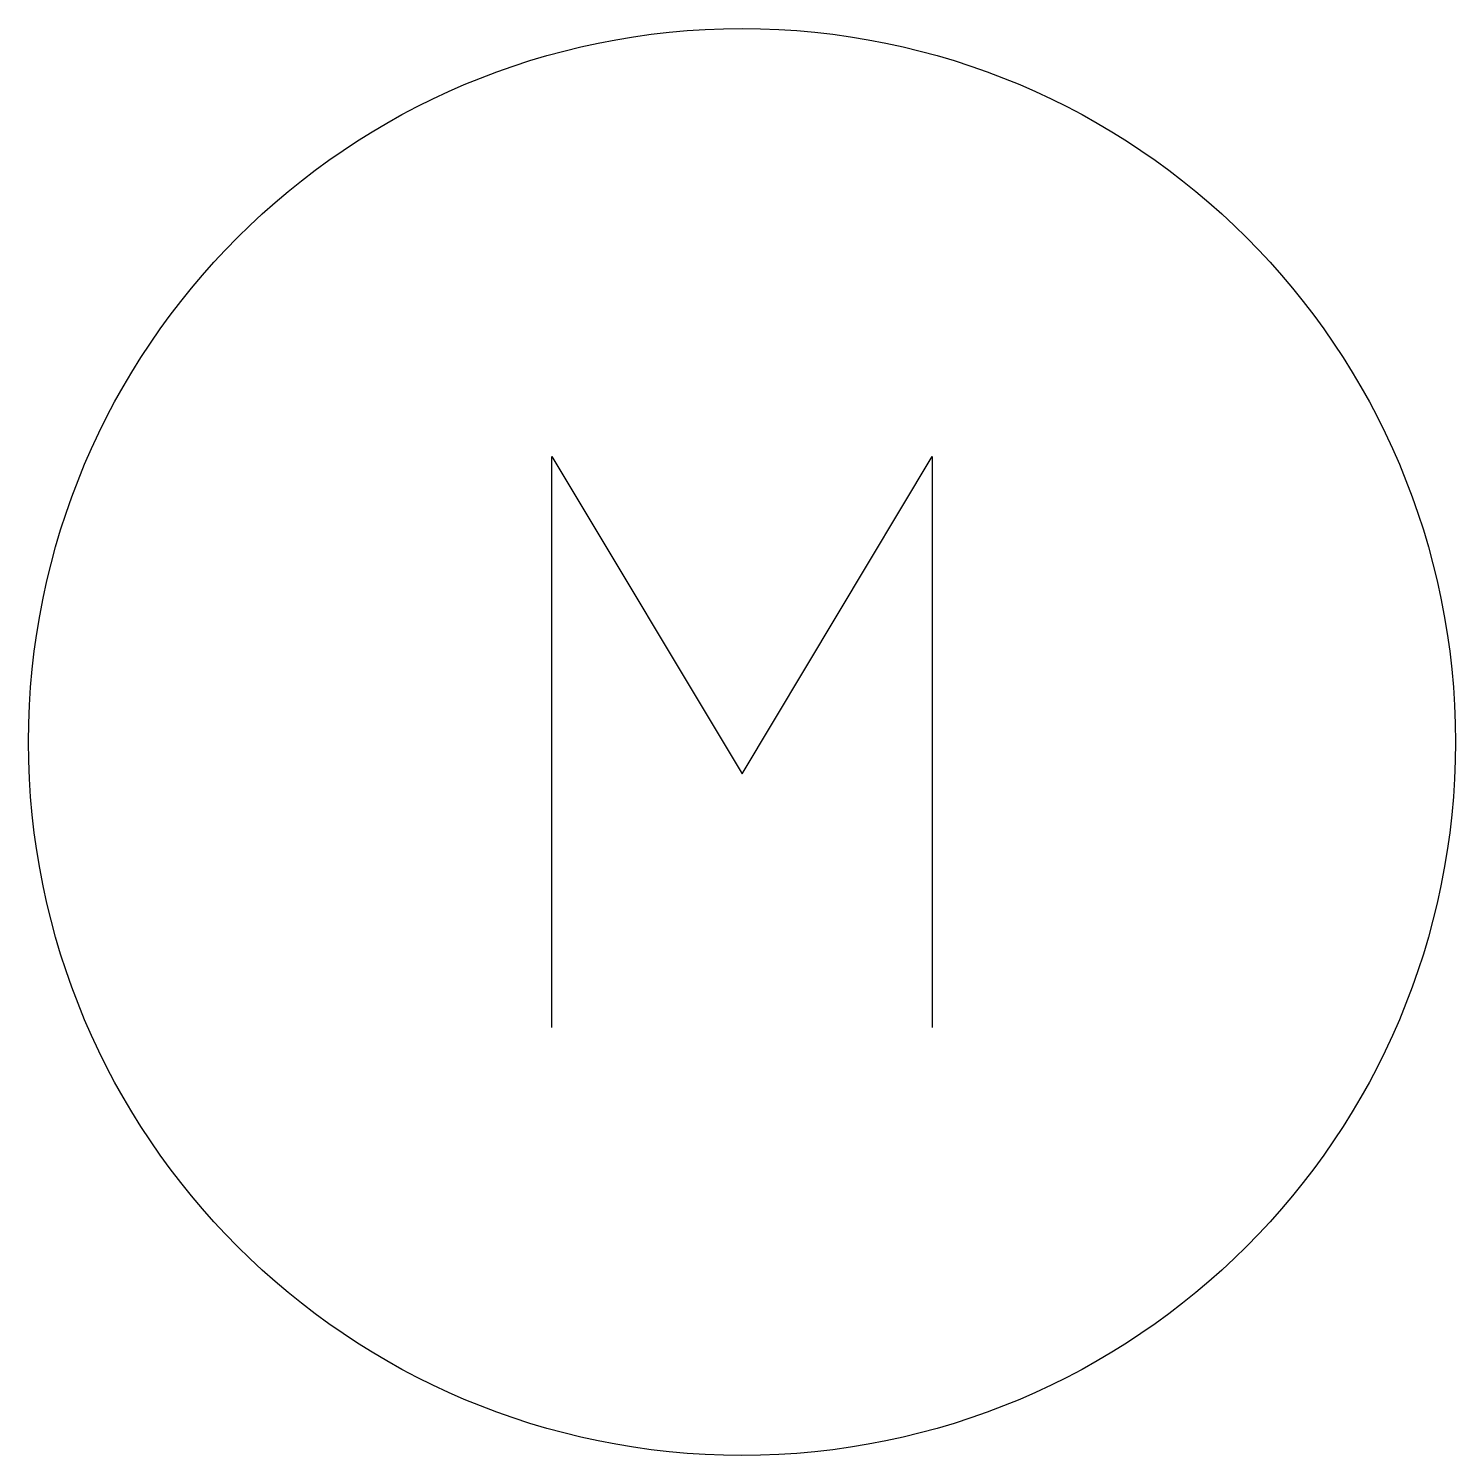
# Model space of a CAD drawing. Header units: millimetres. Extents: x -3 to 3, y -3 to 3.
import ezdxf

# ---------------------------------------------------------------- set-up
doc = ezdxf.new("R2010")
doc.units = ezdxf.units.MM

msp = doc.modelspace()

# ---------------------------------------------------------------- linework, layer by layer
at = {"color": 0, "linetype": 'Continuous', "lineweight": -2}
msp.add_lwpolyline([(-0.8, -1.2), (-0.8, 1.2), (0, -0.1333), (0.8, 1.2), (0.8, -1.2)], dxfattribs=at)
msp.add_circle((0, 0), 3, dxfattribs=at)

doc.saveas('drawing.dxf')
